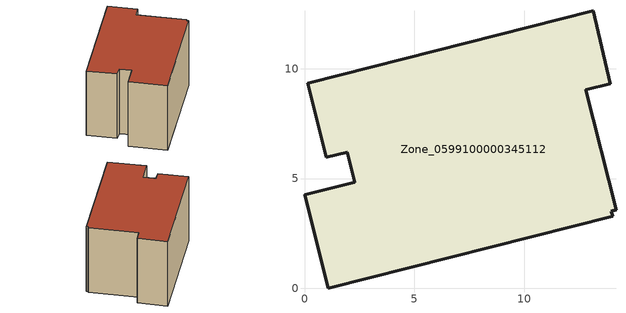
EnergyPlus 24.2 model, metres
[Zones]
Zone_0599100000345112
 floor ground (C_G): 2.29,4.83 1.94,6.21 0.99,5.97 0.14,9.34 13.15,12.65 13.92,9.33 12.81,9.05 14.19,3.57 13.98,3.52 14.04,3.28 1.08,0 0,4.26 z0
 wall outside (C_F): 1.94,6.21 2.29,4.83 0,4.26 1.08,0 14.04,3.28 13.98,3.52 14.19,3.57 12.81,9.05 13.92,9.33 13.15,12.65 0.14,9.34 0.99,5.97 1.94,6.21 z0:8.36
 roof outside (C_R): 14.04,3.28 13.98,3.52 14.19,3.57 12.81,9.05 13.92,9.33 13.15,12.65 0.14,9.34 0.99,5.97 1.94,6.21 2.29,4.83 0,4.26 1.08,0 z8.36
[BUILDING]
Pand.0599100000345112: North Axis=0; Terrain=City; Loads Convergence Tolerance Value=0.04; Temperature Convergence Tolerance Value=0.4; Solar Distribution=FullExterior; Maximum Number of Warmup Days=25; Minimum Number of Warmup Days=1
[Site:Location]
Rotterdam.The.Hague.AP_ZH_NLD Design_Conditions: Latitude=51.96; Longitude=4.45; Time Zone=1; Elevation=-4.5
[SITE:GROUNDTEMPERATURE:BUILDINGSURFACE]
18, 18, 18, 18, 18, 18, 18, 18, 18, 18, 18, 18
[MATERIAL] Thermal Absorptance=0.9; Solar Absorptance=0.7; Visible Absorptance=0.7
Name | Roughness | Thickness | Conductivity | Density | Specific Heat
G.TI.1992-2005 | MediumSmooth | 0.15 | 0.06 | 540 | 1210
F.TI.1992-2005 | Rough | 0.3 | 0.12 | 1920 | 840
R.TI.1992-2005 | MediumRough | 0.2 | 0.08 | 1500 | 1000
[CONSTRUCTION]
C_G: G.TI.1992-2005
C_F: F.TI.1992-2005
C_R: R.TI.1992-2005
[ZONE]
Zone_0599100000345112: Type=1; Multiplier=1; Ceiling Height=Autocalculate; Volume=Autocalculate; Floor Area=autocalculate; Part of Total Floor Area=Yes
[ZONEINFILTRATION:DESIGNFLOWRATE]
Infil_Zone_0599100000345112: Zone or ZoneList or Space or SpaceList=Zone_0599100000345112; Schedule=AlwaysOn; Design Flow Rate Calculation Method=Flow/Area; Flow Rate per Floor Area=0.0015; Constant Term Coefficient=1; Temperature Term Coefficient=0; Velocity Term Coefficient=0; Velocity Squared Term Coefficient=0
[HVACTEMPLATE:ZONE:IDEALLOADSAIRSYSTEM]
Zone_0599100000345112: Maximum Heating Supply Air Temperature=50; Minimum Cooling Supply Air Temperature=13; Maximum Heating Supply Air Humidity Ratio=0.0156; Minimum Cooling Supply Air Humidity Ratio=0.0077; Heating Limit=NoLimit; Cooling Limit=NoLimit; Dehumidification Control Type=ConstantSensibleHeatRatio; Cooling Sensible Heat Ratio=0.7; Dehumidification Setpoint=60; Humidification Control Type=None; Humidification Setpoint=30; Outdoor Air Method=None; Outdoor Air Flow Rate per Person=0.00944; Outdoor Air Flow Rate per Zone Floor Area=0; Outdoor Air Flow Rate per Zone=0; Demand Controlled Ventilation Type=None; Outdoor Air Economizer Type=NoEconomizer; Heat Recovery Type=None; Sensible Heat Recovery Effectiveness=0.7; Latent Heat Recovery Effectiveness=0.65
[ZONECONTROL:THERMOSTAT]
ThermostatControl_Zone_0599100000345112: Zone or ZoneList=Zone_0599100000345112; Control Type Schedule=DualSetpointControlType; Control 1=Thermostat_Zone_0599100000345112; Temperature Difference Between Cutout And Setpoint=0
[THERMOSTATSETPOINT:DUALSETPOINT]
Thermostat_Zone_0599100000345112: Heating Setpoint Temperature Schedule=HeatingSetpoint_Zone_0599100000345112; Cooling Setpoint Temperature Schedule=CoolingSetpoint_Zone_0599100000345112
[SCHEDULE:COMPACT]
HeatingSetpoint_Zone_0599100000345112: Through: 12/31, For: AllDays, Until: 24:00, 21
CoolingSetpoint_Zone_0599100000345112: Through: 12/31, For: AllDays, Until: 24:00, 24
DualSetpointControlType: Through: 12/31, For: AllDays, Until: 24:00, 4
AlwaysOn: Through: 12/31, For: AllDays, Until: 24:00, 1
